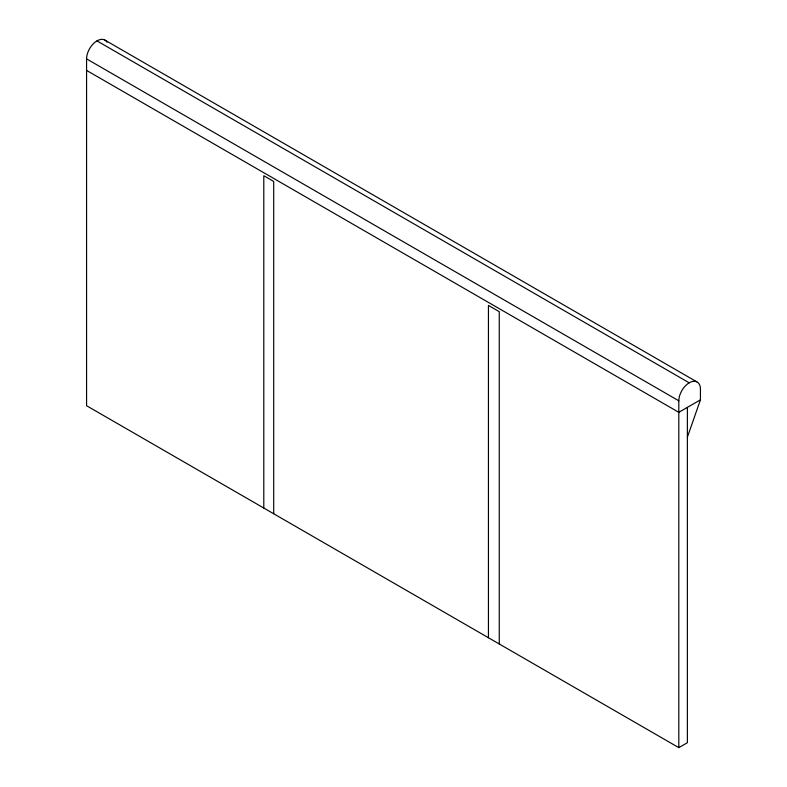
<?xml version="1.0" encoding="UTF-8"?>
<svg xmlns="http://www.w3.org/2000/svg" width="787" height="787" viewBox="0 0 787 787"><rect width="100%" height="100%" fill="white"/><g stroke="black" fill="none" stroke-linecap="round" stroke-linejoin="round"><path stroke-width="1.18" d="M687.376 437.188L700.43 399.845L700.43 388.089A15.956 9.208 -60 0 0 689.205 382.816L96.958 40.885A14.697 8.48 -60 0 0 86.57 58.877L86.57 405.718L678.817 747.65L687.376 742.712L687.376 407.381M700.43 399.845L678.817 412.329L86.57 70.397M104.533 39.881L696.78 381.813M86.57 58.877L678.817 400.809L678.817 747.65M499.253 643.982L499.253 311.662L488.442 305.425L488.442 637.736M273.699 513.763L273.699 181.443L263.793 175.727L263.793 508.038M678.817 400.809A14.697 8.48 -60 0 1 689.205 382.816M96.958 40.885A15.956 9.208 -60 0 1 107.032 42.242"/></g></svg>
